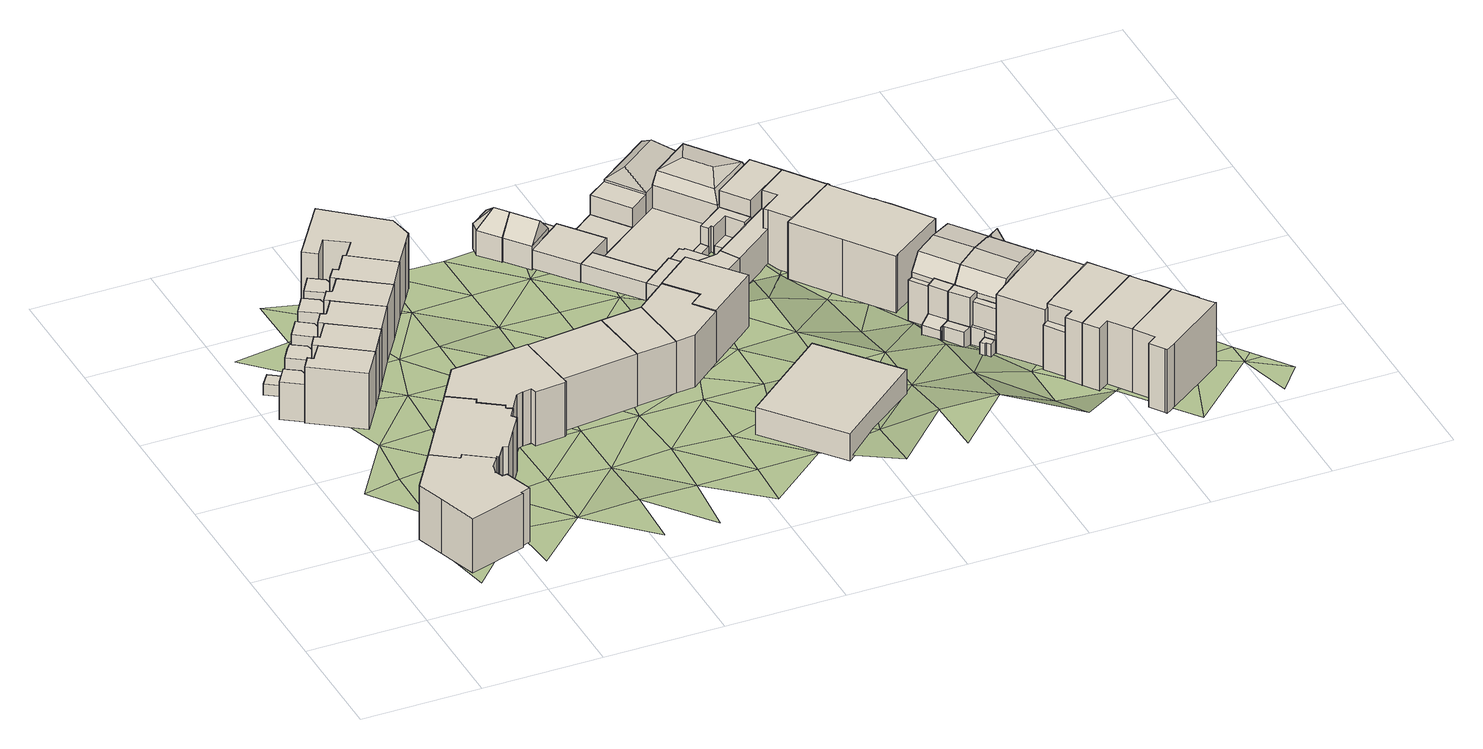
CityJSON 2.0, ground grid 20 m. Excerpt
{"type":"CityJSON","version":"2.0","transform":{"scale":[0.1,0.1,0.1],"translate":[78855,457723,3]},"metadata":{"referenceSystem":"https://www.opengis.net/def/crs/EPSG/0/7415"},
"CityObjects":{
"building1":{"type":"Building","attributes":{"roofType":"1000","AbsoluteEavesHeight":16.14,"AbsoluteRidgeHeight":16.14,"RelativeEavesHeight":9.79,"RelativeRidgeHeight":9.79},"geometry":[{"type":"Solid","lod":"2","boundaries":[[[[0,1,2,3]],[[1,4,5,2]],[[4,6,7,5]],[[6,8,9,7]],[[8,10,11,9]],[[10,12,13,11]],[[12,14,15,13]],[[14,16,17,15]],[[16,18,19,17]],[[18,20,21,19]],[[20,22,23,21]],[[22,24,25,23]],[[24,26,27,25]],[[26,28,29,27]],[[28,0,3,29]],[[28,26,24,22,20,18,16,14,12,10,8,6,4,1,0]],[[3,2,5,7,9,11,13,15,17,19,21,23,25,27,29]]]]}]},
"building2":{"type":"Building","children":["building2-1","building2-2"]},
"building2-1":{"type":"BuildingPart","attributes":{"roofType":"1000","AbsoluteEavesHeight":16.35,"AbsoluteRidgeHeight":16.35,"RelativeEavesHeight":10.04,"RelativeRidgeHeight":10.04},"parents":["building2"],"geometry":[{"type":"Solid","lod":"2","boundaries":[[[[30,31,32,33]],[[31,34,35,32]],[[34,36,37,35]],[[36,38,39,37]],[[38,40,41,39]],[[40,30,33,41]],[[40,38,36,34,31,30]],[[33,32,35,37,39,41]]]]}]},
"building2-2":{"type":"BuildingPart","attributes":{"roofType":"1000","AbsoluteEavesHeight":13.2,"AbsoluteRidgeHeight":13.2,"RelativeEavesHeight":6.8,"RelativeRidgeHeight":6.8},"parents":["building2"],"geometry":[{"type":"Solid","lod":"2","boundaries":[[[[42,43,44,45]],[[43,46,47,44]],[[46,48,49,47]],[[48,50,51,49]],[[50,42,45,51]],[[50,48,46,43,42]],[[45,44,47,49,51]]]]}]},
"building3":{"type":"Building","children":["building3-1","building3-2","building3-3","building3-4"]},
"building3-1":{"type":"BuildingPart","attributes":{"roofType":"1000","AbsoluteEavesHeight":13.55,"AbsoluteRidgeHeight":13.55,"RelativeEavesHeight":7.11,"RelativeRidgeHeight":7.11},"parents":["building3"],"geometry":[{"type":"Solid","lod":"2","boundaries":[[[[52,53,54,55]],[[53,56,57,54]],[[56,58,59,57]],[[58,60,61,59]],[[60,62,63,61]],[[62,64,65,63]],[[64,52,55,65]],[[64,62,60,58,56,53,52]],[[55,54,57,59,61,63,65]]]]}]},
"building3-2":{"type":"BuildingPart","attributes":{"roofType":"1000","AbsoluteEavesHeight":16.35,"AbsoluteRidgeHeight":16.35,"RelativeEavesHeight":10.02,"RelativeRidgeHeight":10.02},"parents":["building3"],"geometry":[{"type":"Solid","lod":"2","boundaries":[[[[66,67,68,69]],[[67,30,33,68]],[[30,40,41,33]],[[40,70,71,41]],[[70,72,73,71]],[[72,74,75,73]],[[74,76,77,75]],[[76,66,69,77]],[[76,74,72,70,40,30,67,66]],[[69,68,33,41,71,73,75,77]]]]}]},
"building3-3":{"type":"BuildingPart","attributes":{"roofType":"1000","AbsoluteEavesHeight":8.45,"AbsoluteRidgeHeight":8.45,"RelativeEavesHeight":1.97,"RelativeRidgeHeight":1.97},"parents":["building3"],"geometry":[{"type":"Solid","lod":"2","boundaries":[[[[78,79,80,81]],[[79,82,83,80]],[[82,84,85,83]],[[84,78,81,85]],[[84,82,79,78]],[[81,80,83,85]]]]}]},
"building3-4":{"type":"BuildingPart","attributes":{"roofType":"1000","AbsoluteEavesHeight":12.35,"AbsoluteRidgeHeight":12.35,"RelativeEavesHeight":5.88,"RelativeRidgeHeight":5.88},"parents":["building3"],"geometry":[{"type":"Solid","lod":"2","boundaries":[[[[86,87,88,89]],[[87,90,91,88]],[[90,92,93,91]],[[92,94,95,93]],[[94,86,89,95]],[[94,92,90,87,86]],[[89,88,91,93,95]]]]}]},
"building4":{"type":"Building","attributes":{"roofType":"1000","AbsoluteEavesHeight":16.14,"AbsoluteRidgeHeight":16.14,"RelativeEavesHeight":9.75,"RelativeRidgeHeight":9.75},"geometry":[{"type":"Solid","lod":"2","boundaries":[[[[96,97,98,99]],[[97,100,101,98]],[[100,102,103,101]],[[102,104,105,103]],[[104,106,107,105]],[[106,18,108,107]],[[18,16,109,108]],[[16,14,110,109]],[[14,12,111,110]],[[12,112,113,111]],[[112,114,115,113]],[[114,116,117,115]],[[116,118,119,117]],[[118,120,121,119]],[[120,122,123,121]],[[122,124,125,123]],[[124,126,127,125]],[[126,128,129,127]],[[128,96,99,129]],[[128,126,124,122,120,118,116,114,112,12,14,16,18,106,104,102,100,97,96]],[[99,98,101,103,105,107,108,109,110,111,113,115,117,119,121,123,125,127,129]]]]}]},
"building5":{"type":"Building","children":["building5-1","building5-2"]},
"building5-1":{"type":"BuildingPart","attributes":{"roofType":"1000","AbsoluteEavesHeight":16.35,"AbsoluteRidgeHeight":16.35,"RelativeEavesHeight":9.97,"RelativeRidgeHeight":9.97},"parents":["building5"],"geometry":[{"type":"Solid","lod":"2","boundaries":[[[[130,66,131,132]],[[66,133,134,131]],[[133,135,136,134]],[[135,137,138,136]],[[137,139,140,138]],[[139,130,132,140]],[[139,137,135,133,66,130]],[[132,131,134,136,138,140]]]]}]},
"building5-2":{"type":"BuildingPart","attributes":{"roofType":"1000","AbsoluteEavesHeight":13.7,"AbsoluteRidgeHeight":13.7,"RelativeEavesHeight":7.17,"RelativeRidgeHeight":7.17},"parents":["building5"],"geometry":[{"type":"Solid","lod":"2","boundaries":[[[[141,142,143,144]],[[142,145,146,143]],[[145,147,148,146]],[[147,149,150,148]],[[149,141,144,150]],[[149,147,145,142,141]],[[144,143,146,148,150]]]]}]},
"building6":{"type":"Building","children":["building6-1","building6-2"]},
"building6-1":{"type":"BuildingPart","attributes":{"roofType":"1000","AbsoluteEavesHeight":16.35,"AbsoluteRidgeHeight":16.35,"RelativeEavesHeight":9.96,"RelativeRidgeHeight":9.96},"parents":["building6"],"geometry":[{"type":"Solid","lod":"2","boundaries":[[[[151,130,132,152]],[[130,153,154,132]],[[153,155,156,154]],[[155,157,158,156]],[[157,159,160,158]],[[159,151,152,160]],[[159,157,155,153,130,151]],[[152,132,154,156,158,160]]]]}]},
"building6-2":{"type":"BuildingPart","attributes":{"roofType":"1000","AbsoluteEavesHeight":13.89,"AbsoluteRidgeHeight":13.89,"RelativeEavesHeight":7.33,"RelativeRidgeHeight":7.33},"parents":["building6"],"geometry":[{"type":"Solid","lod":"2","boundaries":[[[[161,162,163,164]],[[162,165,166,163]],[[165,167,168,166]],[[167,169,170,168]],[[169,161,164,170]],[[169,167,165,162,161]],[[164,163,166,168,170]]]]}]},
"building7":{"type":"Building","attributes":{"roofType":"1000","AbsoluteEavesHeight":16.15,"AbsoluteRidgeHeight":16.15,"RelativeEavesHeight":9.73,"RelativeRidgeHeight":9.73},"geometry":[{"type":"Solid","lod":"2","boundaries":[[[[171,172,173,174]],[[172,175,176,173]],[[175,177,178,176]],[[177,179,180,178]],[[179,181,182,180]],[[181,183,184,182]],[[183,185,186,184]],[[185,187,125,186]],[[187,188,123,125]],[[188,189,121,123]],[[189,190,119,121]],[[190,191,117,119]],[[191,192,115,117]],[[192,193,194,115]],[[193,195,196,194]],[[195,197,198,196]],[[197,171,174,198]],[[197,195,193,192,191,190,189,188,187,185,183,181,179,177,175,172,171]],[[174,173,176,178,180,182,184,186,125,123,121,119,117,115,194,196,198]]]]}]},
"building8":{"type":"Building","children":["building8-1","building8-2"]},
"building8-1":{"type":"BuildingPart","attributes":{"roofType":"1000","AbsoluteEavesHeight":16.35,"AbsoluteRidgeHeight":16.35,"RelativeEavesHeight":9.95,"RelativeRidgeHeight":9.95},"parents":["building8"],"geometry":[{"type":"Solid","lod":"2","boundaries":[[[[199,151,152,200]],[[151,201,202,152]],[[201,203,204,202]],[[203,205,206,204]],[[205,207,208,206]],[[207,209,210,208]],[[209,199,200,210]],[[209,207,205,203,201,151,199]],[[200,152,202,204,206,208,210]]]]}]},
"building8-2":{"type":"BuildingPart","attributes":{"roofType":"1000","AbsoluteEavesHeight":13.59,"AbsoluteRidgeHeight":13.59,"RelativeEavesHeight":7,"RelativeRidgeHeight":7},"parents":["building8"],"geometry":[{"type":"Solid","lod":"2","boundaries":[[[[211,212,213,214]],[[212,215,216,213]],[[215,217,218,216]],[[217,219,220,218]],[[219,211,214,220]],[[219,217,215,212,211]],[[214,213,216,218,220]]]]}]},
"building9":{"type":"Building","attributes":{"roofType":"1000","AbsoluteEavesHeight":16.35,"AbsoluteRidgeHeight":16.35,"RelativeEavesHeight":9.95,"RelativeRidgeHeight":9.95},"geometry":[{"type":"Solid","lod":"2","boundaries":[[[[221,222,223,224]],[[222,225,226,223]],[[225,199,200,226]],[[199,209,210,200]],[[209,227,228,210]],[[227,229,230,228]],[[229,231,232,230]],[[231,233,234,232]],[[233,235,236,234]],[[235,237,238,236]],[[237,239,240,238]],[[239,221,224,240]],[[239,237,235,233,231,229,227,209,199,225,222,221]],[[224,223,226,200,210,228,230,232,234,236,238,240]]]]}]},
"building10":{"type":"Building","attributes":{"roofType":"1000","AbsoluteEavesHeight":16.15,"AbsoluteRidgeHeight":16.15,"RelativeEavesHeight":9.59,"RelativeRidgeHeight":9.59},"geometry":[{"type":"Solid","lod":"2","boundaries":[[[[241,242,243,244]],[[242,245,246,243]],[[245,247,248,246]],[[247,241,244,248]],[[247,245,242,241]],[[244,243,246,248]]]]}]},
"building11":{"type":"Building","attributes":{"roofType":"1000","AbsoluteEavesHeight":16.14,"AbsoluteRidgeHeight":16.14,"RelativeEavesHeight":9.48,"RelativeRidgeHeight":9.48},"geometry":[{"type":"Solid","lod":"2","boundaries":[[[[249,241,250,251]],[[241,247,252,250]],[[247,253,254,252]],[[253,249,251,254]],[[253,247,241,249]],[[251,250,252,254]]]]}]},
"building12":{"type":"Building","attributes":{"roofType":"1000","AbsoluteEavesHeight":16.14,"AbsoluteRidgeHeight":16.14,"RelativeEavesHeight":9.43,"RelativeRidgeHeight":9.43},"geometry":[{"type":"Solid","lod":"2","boundaries":[[[[255,256,257,258]],[[256,249,251,257]],[[249,253,254,251]],[[253,259,260,254]],[[259,261,262,260]],[[261,263,264,262]],[[263,265,266,264]],[[265,255,258,266]],[[265,263,261,259,253,249,256,255]],[[258,257,251,254,260,262,264,266]]]]}]},
"building13":{"type":"Building","children":["building13-1","building13-2","building13-3"]},
"building13-1":{"type":"BuildingPart","attributes":{"roofType":"1130","AbsoluteEavesHeight":10.71,"AbsoluteRidgeHeight":13.67,"RelativeEavesHeight":4.47,"RelativeRidgeHeight":7.43},"parents":["building13"],"geometry":[{"type":"Solid","lod":"2","boundaries":[[[[267,268,269,270]],[[268,271,272,269]],[[271,273,274,272]],[[273,267,270,274]],[[271,268,275]],[[267,273,276]],[[268,267,276,275]],[[273,271,275,276]],[[270,269,272,274]]]]}]},
"building13-2":{"type":"BuildingPart","attributes":{"roofType":"1070","AbsoluteEavesHeight":10.71,"AbsoluteRidgeHeight":13.67,"RelativeEavesHeight":4.54,"RelativeRidgeHeight":7.5},"parents":["building13"],"geometry":[{"type":"Solid","lod":"2","boundaries":[[[[268,277,278,269]],[[277,279,280,278]],[[279,281,282,280]],[[281,271,272,282]],[[271,268,269,272]],[[277,268,275]],[[279,277,275]],[[281,279,275]],[[271,281,275]],[[268,271,275]],[[269,278,280,282,272]]]]}]},
"building13-3":{"type":"BuildingPart","attributes":{"roofType":"1000","AbsoluteEavesHeight":8.51,"AbsoluteRidgeHeight":8.51,"RelativeEavesHeight":2.41,"RelativeRidgeHeight":2.41},"parents":["building13"],"geometry":[{"type":"Solid","lod":"2","boundaries":[[[[283,284,285,286]],[[284,287,288,285]],[[287,289,290,288]],[[289,291,292,290]],[[291,293,294,292]],[[293,295,296,294]],[[295,297,298,296]],[[297,283,286,298]],[[297,295,293,291,289,287,284,283]],[[286,285,288,290,292,294,296,298]]]]}]},
"building14":{"type":"Building","children":["building14-1","building14-2"]},
"building14-1":{"type":"BuildingPart","attributes":{"roofType":"1000","AbsoluteEavesHeight":9.41,"AbsoluteRidgeHeight":9.41,"RelativeEavesHeight":3,"RelativeRidgeHeight":3},"parents":["building14"],"geometry":[{"type":"Solid","lod":"2","boundaries":[[[[299,300,301,302]],[[300,303,304,301]],[[303,305,306,304]],[[305,307,308,306]],[[307,299,302,308]],[[307,305,303,300,299]],[[302,301,304,306,308]]]]}]},
"building14-2":{"type":"BuildingPart","attributes":{"roofType":"1030","AbsoluteEavesHeight":10.71,"AbsoluteRidgeHeight":13.67,"RelativeEavesHeight":4.3,"RelativeRidgeHeight":7.26},"parents":["building14"],"geometry":[{"type":"Solid","lod":"2","boundaries":[[[[273,309,308,302]],[[309,310,311,308]],[[310,267,312,311]],[[267,273,302,312]],[[310,309,313]],[[273,267,276]],[[309,273,276,313]],[[267,310,313,276]],[[302,308,311,312]]]]}]},
"building15":{"type":"Building","attributes":{"roofType":"1000","AbsoluteEavesHeight":11.36,"AbsoluteRidgeHeight":11.36,"RelativeEavesHeight":4.87,"RelativeRidgeHeight":4.87},"geometry":[{"type":"Solid","lod":"2","boundaries":[[[[314,315,316,317]],[[315,318,319,316]],[[318,320,321,319]],[[320,314,317,321]],[[320,318,315,314]],[[317,316,319,321]]]]}]},
"building16":{"type":"Building","children":["building16-1","building16-2"]},
"building16-1":{"type":"BuildingPart","attributes":{"roofType":"1000","AbsoluteEavesHeight":16.16,"AbsoluteRidgeHeight":16.16,"RelativeEavesHeight":9.43,"RelativeRidgeHeight":9.43},"parents":["building16"],"geometry":[{"type":"Solid","lod":"2","boundaries":[[[[322,323,258,324]],[[323,325,266,258]],[[325,326,264,266]],[[326,327,262,264]],[[327,328,329,262]],[[328,330,331,329]],[[330,322,324,331]],[[330,328,327,326,325,323,322]],[[324,258,266,264,262,329,331]]]]}]},
"building16-2":{"type":"BuildingPart","attributes":{"roofType":"1000","AbsoluteEavesHeight":9.64,"AbsoluteRidgeHeight":9.64,"RelativeEavesHeight":2.48,"RelativeRidgeHeight":2.48},"parents":["building16"],"geometry":[{"type":"Solid","lod":"2","boundaries":[[[[332,333,334,335]],[[333,336,337,334]],[[336,338,339,337]],[[338,340,341,339]],[[340,332,335,341]],[[340,338,336,333,332]],[[335,334,337,339,341]]]]}]},
"building17":{"type":"Building","attributes":{"roofType":"1000","AbsoluteEavesHeight":10.04,"AbsoluteRidgeHeight":10.04,"RelativeEavesHeight":3.52,"RelativeRidgeHeight":3.52},"geometry":[{"type":"Solid","lod":"2","boundaries":[[[[342,343,344,345]],[[343,346,347,344]],[[346,348,349,347]],[[348,342,345,349]],[[348,346,343,342]],[[345,344,347,349]]]]}]},
"building18":{"type":"Building","children":["building18-1","building18-2","building18-3","building18-4"]},
"building18-1":{"type":"BuildingPart","attributes":{"roofType":"1000","AbsoluteEavesHeight":10.04,"AbsoluteRidgeHeight":10.04,"RelativeEavesHeight":3.38,"RelativeRidgeHeight":3.38},"parents":["building18"],"geometry":[{"type":"Solid","lod":"2","boundaries":[[[[350,351,352,353]],[[351,354,355,352]],[[354,356,357,355]],[[356,350,353,357]],[[356,354,351,350]],[[353,352,355,357]]]]}]},
"building18-2":{"type":"BuildingPart","attributes":{"roofType":"1130","AbsoluteEavesHeight":11,"AbsoluteRidgeHeight":14.5,"RelativeEavesHeight":7.27,"RelativeRidgeHeight":10.78},"parents":["building18"],"geometry":[{"type":"Solid","lod":"2","boundaries":[[[[358,359,360,361]],[[359,362,363,360]],[[362,364,365,363]],[[364,358,361,365]],[[362,359,366]],[[358,364,367]],[[359,358,367,366]],[[364,362,366,367]],[[361,360,363,365]]]]}]},
"building18-3":{"type":"BuildingPart","attributes":{"roofType":"1000","AbsoluteEavesHeight":7.23,"AbsoluteRidgeHeight":7.23,"RelativeEavesHeight":0.672,"RelativeRidgeHeight":0.672},"parents":["building18"],"geometry":[{"type":"Solid","lod":"2","boundaries":[[[[368,369,370,371]],[[369,372,373,370]],[[372,374,375,373]],[[374,368,371,375]],[[374,372,369,368]],[[371,370,373,375]]]]}]},
"building18-4":{"type":"BuildingPart","attributes":{"roofType":"1000","AbsoluteEavesHeight":10.7,"AbsoluteRidgeHeight":10.7,"RelativeEavesHeight":4.6,"RelativeRidgeHeight":4.6},"parents":["building18"],"geometry":[{"type":"Solid","lod":"2","boundaries":[[[[376,377,378,379]],[[377,380,381,378]],[[380,382,383,381]],[[382,376,379,383]],[[382,380,377,376]],[[379,378,381,383]]]]}]},
"building19":{"type":"Building","children":["building19-1","building19-2","building19-3"]},
"building19-1":{"type":"BuildingPart","attributes":{"roofType":"1060","AbsoluteEavesHeight":11.27,"AbsoluteRidgeHeight":14.08,"RelativeEavesHeight":7.55,"RelativeRidgeHeight":10.36},"parents":["building19"],"geometry":[{"type":"Solid","lod":"2","boundaries":[[[[384,385,386,363]],[[385,387,388,386]],[[387,389,390,388]],[[389,384,363,390]],[[385,384,391,392]],[[387,385,392,393]],[[389,387,393,394]],[[384,389,394,391]],[[392,391,395,396]],[[393,392,396]],[[394,393,396,395]],[[391,394,395]],[[363,386,388,390]]]]}]},
"building19-2":{"type":"BuildingPart","attributes":{"roofType":"1000","AbsoluteEavesHeight":7.23,"AbsoluteRidgeHeight":7.23,"RelativeEavesHeight":0.483,"RelativeRidgeHeight":0.483},"parents":["building19"],"geometry":[{"type":"Solid","lod":"2","boundaries":[[[[397,398,399,400]],[[398,401,402,399]],[[401,403,404,402]],[[403,405,406,404]],[[405,407,408,406]],[[407,409,410,408]],[[409,397,400,410]],[[409,407,405,403,401,398,397]],[[400,399,402,404,406,408,410]]]]}]},
"building19-3":{"type":"BuildingPart","attributes":{"roofType":"1000","AbsoluteEavesHeight":10.04,"AbsoluteRidgeHeight":10.04,"RelativeEavesHeight":3.25,"RelativeRidgeHeight":3.25},"parents":["building19"],"geometry":[{"type":"Solid","lod":"2","boundaries":[[[[343,350,411,412]],[[350,413,414,411]],[[413,415,416,414]],[[415,343,412,416]],[[415,413,350,343]],[[412,411,414,416]]]]}]},
"building20":{"type":"Building","children":["building20-1","building20-2","building20-3","building20-4","building20-5","building20-6"]},
"building20-1":{"type":"BuildingPart","attributes":{"roofType":"1000","AbsoluteEavesHeight":9.63,"AbsoluteRidgeHeight":9.63,"RelativeEavesHeight":4.2,"RelativeRidgeHeight":4.2},"parents":["building20"],"geometry":[{"type":"Solid","lod":"2","boundaries":[[[[417,418,419,420]],[[418,421,422,419]],[[421,423,424,422]],[[423,425,426,424]],[[425,427,428,426]],[[427,417,420,428]],[[427,425,423,421,418,417]],[[420,419,422,424,426,428]]]]}]},
"building20-2":{"type":"BuildingPart","attributes":{"roofType":"1000","AbsoluteEavesHeight":7.63,"AbsoluteRidgeHeight":7.63,"RelativeEavesHeight":2.46,"RelativeRidgeHeight":2.46},"parents":["building20"],"geometry":[{"type":"Solid","lod":"2","boundaries":[[[[429,430,431,432]],[[430,433,434,431]],[[433,435,436,434]],[[435,437,438,436]],[[437,439,440,438]],[[439,429,432,440]],[[439,437,435,433,430,429]],[[432,431,434,436,438,440]]]]}]},
"building20-3":{"type":"BuildingPart","attributes":{"roofType":"1000","AbsoluteEavesHeight":10.83,"AbsoluteRidgeHeight":10.83,"RelativeEavesHeight":5.52,"RelativeRidgeHeight":5.52},"parents":["building20"],"geometry":[{"type":"Solid","lod":"2","boundaries":[[[[441,442,443,444]],[[442,445,446,443]],[[445,447,448,446]],[[447,449,450,448]],[[449,451,452,450]],[[451,453,454,452]],[[453,455,456,454]],[[455,441,444,456]],[[455,453,451,449,447,445,442,441]],[[444,443,446,448,450,452,454,456]]]]}]},
"building20-4":{"type":"BuildingPart","attributes":{"roofType":"1000","AbsoluteEavesHeight":7.43,"AbsoluteRidgeHeight":7.43,"RelativeEavesHeight":2.16,"RelativeRidgeHeight":2.16},"parents":["building20"],"geometry":[{"type":"Solid","lod":"2","boundaries":[[[[457,458,450,459]],[[458,460,448,450]],[[460,461,446,448]],[[461,457,459,446]],[[461,460,458,457]],[[459,450,448,446]]]]}]},
"building20-5":{"type":"BuildingPart","attributes":{"roofType":"1000","AbsoluteEavesHeight":13.83,"AbsoluteRidgeHeight":13.83,"RelativeEavesHeight":10.17,"RelativeRidgeHeight":10.17},"parents":["building20"],"geometry":[{"type":"Solid","lod":"2","boundaries":[[[[462,463,386,464]],[[463,465,466,386]],[[465,467,468,466]],[[467,462,464,468]],[[467,465,463,462]],[[464,386,466,468]]]]}]},
"building20-6":{"type":"BuildingPart","attributes":{"roofType":"1000","AbsoluteEavesHeight":10.43,"AbsoluteRidgeHeight":10.43,"RelativeEavesHeight":5.41,"RelativeRidgeHeight":5.41},"parents":["building20"],"geometry":[{"type":"Solid","lod":"2","boundaries":[[[[469,470,471,472]],[[470,473,474,471]],[[473,475,476,474]],[[475,477,478,476]],[[477,479,480,478]],[[479,481,482,480]],[[481,483,484,482]],[[483,485,486,484]],[[485,487,488,486]],[[487,469,472,488]],[[487,485,483,481,479,477,475,473,470,469]],[[472,471,474,476,478,480,482,484,486,488]]]]}]},
"building21":{"type":"Building","children":["building21-1","building21-2"]},
"building21-1":{"type":"BuildingPart","attributes":{"roofType":"1000","AbsoluteEavesHeight":13.83,"AbsoluteRidgeHeight":13.83,"RelativeEavesHeight":10.23,"RelativeRidgeHeight":10.23},"parents":["building21"],"geometry":[{"type":"Solid","lod":"2","boundaries":[[[[465,489,490,491]],[[489,492,493,490]],[[492,494,495,493]],[[494,496,497,495]],[[496,498,499,497]],[[498,500,501,499]],[[500,465,491,501]],[[500,498,496,494,492,489,465]],[[491,490,493,495,497,499,501]]]]}]},
"building21-2":{"type":"BuildingPart","attributes":{"roofType":"1000","AbsoluteEavesHeight":10.43,"AbsoluteRidgeHeight":10.43,"RelativeEavesHeight":6.45,"RelativeRidgeHeight":6.45},"parents":["building21"],"geometry":[{"type":"Solid","lod":"2","boundaries":[[[[502,503,504,505]],[[503,506,507,504]],[[506,470,508,507]],[[470,469,509,508]],[[469,510,511,509]],[[510,502,505,511]],[[510,469,470,506,503,502]],[[505,504,507,508,509,511]]]]}]},
"building22":{"type":"Building","attributes":{"roofType":"1000","AbsoluteEavesHeight":13.91,"AbsoluteRidgeHeight":13.91,"RelativeEavesHeight":10.31,"RelativeRidgeHeight":10.31},"geometry":[{"type":"Solid","lod":"2","boundaries":[[[[512,513,514,515]],[[513,516,517,514]],[[516,518,519,517]],[[518,520,521,519]],[[520,522,523,521]],[[522,524,525,523]],[[524,526,527,525]],[[526,528,490,527]],[[528,529,530,490]],[[529,531,532,530]],[[531,533,534,532]],[[533,535,536,534]],[[535,512,515,536]],[[535,533,531,529,528,526,524,522,520,518,516,513,512]],[[515,514,517,519,521,523,525,527,490,530,532,534,536]]]]}]},
"building23":{"type":"Building","children":["building23-1","building23-2","building23-3","building23-4"]},
"building23-1":{"type":"BuildingPart","attributes":{"roofType":"1060","AbsoluteEavesHeight":12.29,"AbsoluteRidgeHeight":15.55,"RelativeEavesHeight":8.64,"RelativeRidgeHeight":11.9},"parents":["building23"],"geometry":[{"type":"Solid","lod":"2","boundaries":[[[[537,538,539,540]],[[538,541,542,539]],[[541,543,544,542]],[[543,537,540,544]],[[541,538,545,546,547]],[[537,543,548,549,550]],[[538,537,550,545]],[[543,541,547,548]],[[545,550,549,546]],[[548,547,546,549]],[[540,539,542,544]]]]}]},
"building23-2":{"type":"BuildingPart","attributes":{"roofType":"1000","AbsoluteEavesHeight":12.49,"AbsoluteRidgeHeight":12.49,"RelativeEavesHeight":8.41,"RelativeRidgeHeight":8.41},"parents":["building23"],"geometry":[{"type":"Solid","lod":"2","boundaries":[[[[551,552,553,554]],[[552,555,556,553]],[[555,557,558,556]],[[557,551,554,558]],[[557,555,552,551]],[[554,553,556,558]]]]}]},
"building23-3":{"type":"BuildingPart","attributes":{"roofType":"1000","AbsoluteEavesHeight":11.44,"AbsoluteRidgeHeight":11.44,"RelativeEavesHeight":7.3,"RelativeRidgeHeight":7.3},"parents":["building23"],"geometry":[{"type":"Solid","lod":"2","boundaries":[[[[559,560,556,561]],[[560,562,563,556]],[[562,564,565,563]],[[564,559,561,565]],[[564,562,560,559]],[[561,556,563,565]]]]}]},
"building23-4":{"type":"BuildingPart","attributes":{"roofType":"1010","AbsoluteEavesHeight":6.96,"AbsoluteRidgeHeight":7.44,"RelativeEavesHeight":2.75,"RelativeRidgeHeight":3.22},"parents":["building23"],"geometry":[{"type":"Solid","lod":"2","boundaries":[[[[566,567,568,569]],[[567,570,571,568]],[[570,572,573,571]],[[572,566,569,573]],[[572,570,567,566]],[[569,568,571,573]]]]}]},
"building24":{"type":"Building","children":["building24-1","building24-2","building24-3","building24-4","building24-5","building24-6","building24-7"]},
"building24-1":{"type":"BuildingPart","attributes":{"roofType":"1030","AbsoluteEavesHeight":12.29,"AbsoluteRidgeHeight":15.52,"RelativeEavesHeight":8.64,"RelativeRidgeHeight":11.88},"parents":["building24"],"geometry":[{"type":"Solid","lod":"2","boundaries":[[[[574,575,576,577]],[[575,578,579,576]],[[578,580,581,579]],[[580,574,577,581]],[[578,575,582]],[[574,580,583]],[[575,574,583,582]],[[580,578,582,583]],[[577,576,579,581]]]]}]},
"building24-2":{"type":"BuildingPart","attributes":{"roofType":"1000","AbsoluteEavesHeight":7.16,"AbsoluteRidgeHeight":7.16,"RelativeEavesHeight":3.08,"RelativeRidgeHeight":3.08},"parents":["building24"],"geometry":[{"type":"Solid","lod":"2","boundaries":[[[[584,585,586,587]],[[585,588,589,586]],[[588,590,554,589]],[[590,591,592,554]],[[591,593,594,592]],[[593,584,587,594]],[[593,591,590,588,585,584]],[[587,586,589,554,592,594]]]]}]},
"building24-3":{"type":"BuildingPart","attributes":{"roofType":"1000","AbsoluteEavesHeight":11.44,"AbsoluteRidgeHeight":11.44,"RelativeEavesHeight":7.45,"RelativeRidgeHeight":7.45},"parents":["building24"],"geometry":[{"type":"Solid","lod":"2","boundaries":[[[[595,596,597,598]],[[596,599,600,597]],[[599,601,602,600]],[[601,595,598,602]],[[601,599,596,595]],[[598,597,600,602]]]]}]},
"building24-4":{"type":"BuildingPart","attributes":{"roofType":"1000","AbsoluteEavesHeight":6.35,"AbsoluteRidgeHeight":6.35,"RelativeEavesHeight":2.31,"RelativeRidgeHeight":2.31},"parents":["building24"],"geometry":[{"type":"Solid","lod":"2","boundaries":[[[[603,604,605,606]],[[604,607,608,605]],[[607,609,610,608]],[[609,611,612,610]],[[611,613,614,612]],[[613,603,606,614]],[[613,611,609,607,604,603]],[[606,605,608,610,612,614]]]]}]},
"building24-5":{"type":"BuildingPart","attributes":{"roofType":"1000","AbsoluteEavesHeight":7.16,"AbsoluteRidgeHeight":7.16,"RelativeEavesHeight":3.13,"RelativeRidgeHeight":3.13},"parents":["building24"],"geometry":[{"type":"Solid","lod":"2","boundaries":[[[[615,616,600,602]],[[616,617,606,600]],[[617,618,614,606]],[[618,619,620,614]],[[619,621,622,620]],[[621,615,602,622]],[[621,619,618,617,616,615]],[[602,600,606,614,620,622]]]]}]},
"building24-6":{"type":"BuildingPart","attributes":{"roofType":"1000","AbsoluteEavesHeight":12.49,"AbsoluteRidgeHeight":12.49,"RelativeEavesHeight":8.48,"RelativeRidgeHeight":8.48},"parents":["building24"],"geometry":[{"type":"Solid","lod":"2","boundaries":[[[[623,551,624,625]],[[551,557,626,624]],[[557,627,598,626]],[[627,623,625,598]],[[627,557,551,623]],[[625,624,626,598]]]]}]},
"building24-7":{"type":"BuildingPart","attributes":{"roofType":"1060","AbsoluteEavesHeight":12.29,"AbsoluteRidgeHeight":15.55,"RelativeEavesHeight":8.64,"RelativeRidgeHeight":11.9},"parents":["building24"],"geometry":[{"type":"Solid","lod":"2","boundaries":[[[[543,628,629,544]],[[628,630,631,629]],[[630,537,540,631]],[[537,543,544,540]],[[630,628,632,633,634]],[[543,537,550,549,548]],[[628,543,548,632]],[[537,630,634,550]],[[632,548,549,633]],[[550,634,633,549]],[[544,629,631,540]]]]}]},
"building25":{"type":"Building","children":["building25-1","building25-2"]},
"building25-1":{"type":"BuildingPart","attributes":{"roofType":"1000","AbsoluteEavesHeight":14.37,"AbsoluteRidgeHeight":14.37,"RelativeEavesHeight":10.71,"RelativeRidgeHeight":10.71},"parents":["building25"],"geometry":[{"type":"Solid","lod":"2","boundaries":[[[[635,636,637,638]],[[636,639,640,637]],[[639,641,642,640]],[[641,643,644,642]],[[643,645,646,644]],[[645,647,648,646]],[[647,635,638,648]],[[647,645,643,641,639,636,635]],[[638,637,640,642,644,646,648]]]]}]},
"building25-2":{"type":"BuildingPart","attributes":{"roofType":"1000","AbsoluteEavesHeight":12.37,"AbsoluteRidgeHeight":12.37,"RelativeEavesHeight":8.73,"RelativeRidgeHeight":8.73},"parents":["building25"],"geometry":[{"type":"Solid","lod":"2","boundaries":[[[[649,650,651,652]],[[650,653,654,651]],[[653,655,656,654]],[[655,649,652,656]],[[655,653,650,649]],[[652,651,654,656]]]]}]},
"building26":{"type":"Building","children":["building26-1","building26-2","building26-3"]},
"building26-1":{"type":"BuildingPart","attributes":{"roofType":"1000","AbsoluteEavesHeight":11.87,"AbsoluteRidgeHeight":11.87,"RelativeEavesHeight":8.22,"RelativeRidgeHeight":8.22},"parents":["building26"],"geometry":[{"type":"Solid","lod":"2","boundaries":[[[[657,658,659,660]],[[658,661,662,659]],[[661,663,664,662]],[[663,657,660,664]],[[663,661,658,657]],[[660,659,662,664]]]]}]},
"building26-2":{"type":"BuildingPart","attributes":{"roofType":"1000","AbsoluteEavesHeight":15.17,"AbsoluteRidgeHeight":15.17,"RelativeEavesHeight":11.48,"RelativeRidgeHeight":11.48},"parents":["building26"],"geometry":[{"type":"Solid","lod":"2","boundaries":[[[[665,666,660,648]],[[666,667,664,660]],[[667,668,669,664]],[[668,670,671,669]],[[670,672,673,671]],[[672,674,675,673]],[[674,676,677,675]],[[676,678,679,677]],[[678,680,681,679]],[[680,682,683,681]],[[682,684,685,683]],[[684,665,648,685]],[[684,682,680,678,676,674,672,670,668,667,666,665]],[[648,660,664,669,671,673,675,677,679,681,683,685]]]]}]},
"building26-3":{"type":"BuildingPart","attributes":{"roofType":"1000","AbsoluteEavesHeight":12.07,"AbsoluteRidgeHeight":12.07,"RelativeEavesHeight":7.93,"RelativeRidgeHeight":7.93},"parents":["building26"],"geometry":[{"type":"Solid","lod":"2","boundaries":[[[[686,687,688,689]],[[687,690,691,688]],[[690,692,693,691]],[[692,694,695,693]],[[694,686,689,695]],[[694,692,690,687,686]],[[689,688,691,693,695]]]]}]},
"building27":{"type":"Building","children":["building27-1","building27-2"]},
"building27-1":{"type":"BuildingPart","attributes":{"roofType":"1000","AbsoluteEavesHeight":11.87,"AbsoluteRidgeHeight":11.87,"RelativeEavesHeight":8.19,"RelativeRidgeHeight":8.19},"parents":["building27"],"geometry":[{"type":"Solid","lod":"2","boundaries":[[[[696,697,698,699]],[[697,700,701,698]],[[700,702,703,701]],[[702,696,699,703]],[[702,700,697,696]],[[699,698,701,703]]]]}]},
"building27-2":{"type":"BuildingPart","attributes":{"roofType":"1000","AbsoluteEavesHeight":15.17,"AbsoluteRidgeHeight":15.17,"RelativeEavesHeight":11.47,"RelativeRidgeHeight":11.47},"parents":["building27"],"geometry":[{"type":"Solid","lod":"2","boundaries":[[[[704,705,706,707]],[[705,708,709,706]],[[708,676,677,709]],[[676,674,675,677]],[[674,710,711,675]],[[710,712,713,711]],[[712,714,715,713]],[[714,716,699,715]],[[716,717,703,699]],[[717,718,719,703]],[[718,704,707,719]],[[718,717,716,714,712,710,674,676,708,705,704]],[[707,706,709,677,675,711,713,715,699,703,719]]]]}]},
"building28":{"type":"Building","attributes":{"roofType":"1000","AbsoluteEavesHeight":15.17,"AbsoluteRidgeHeight":15.17,"RelativeEavesHeight":11.46,"RelativeRidgeHeight":11.46},"geometry":[{"type":"Solid","lod":"2","boundaries":[[[[720,721,722,723]],[[721,724,725,722]],[[724,726,727,725]],[[726,728,729,727]],[[728,704,707,729]],[[704,718,719,707]],[[718,730,731,719]],[[730,732,733,731]],[[732,734,735,733]],[[734,736,737,735]],[[736,738,739,737]],[[738,720,723,739]],[[738,736,734,732,730,718,704,728,726,724,721,720]],[[723,722,725,727,729,707,719,731,733,735,737,739]]]]}]},
"terrain1":{"type":"TINRelief","geometry":[{"type":"CompositeSurface","lod":"2","boundaries":[[[740,741,742]],[[743,744,745]],[[744,740,742]],[[743,745,746]],[[745,744,747]],[[744,742,748]],[[746,745,747]],[[744,748,747]],[[742,749,750]],[[751,752,753]],[[754,746,755]],[[746,747,756]],[[748,742,750]],[[752,754,755]],[[746,756,755]],[[747,748,757]],[[748,750,758]],[[753,752,759]],[[756,747,757]],[[748,758,757]],[[752,755,760]],[[761,753,759]],[[752,760,759]],[[755,756,762]],[[756,757,762]],[[758,750,763]],[[750,764,765]],[[761,759,766]],[[760,755,767]],[[750,765,763]],[[755,762,767]],[[757,758,768]],[[758,763,768]],[[762,757,768]],[[759,760,769]],[[760,767,770]],[[766,759,769]],[[760,770,769]],[[763,765,771]],[[767,762,772]],[[762,768,773]],[[765,774,771]],[[770,767,772]],[[766,769,775]],[[762,773,772]],[[768,763,776]],[[763,771,777]],[[769,770,778]],[[773,768,776]],[[763,777,776]],[[770,772,778]],[[775,769,779]],[[769,778,779]],[[777,771,780]],[[772,773,781]],[[773,776,782]],[[771,783,780]],[[778,772,781]],[[775,779,784]],[[773,782,781]],[[776,777,785]],[[777,780,786]],[[779,778,787]],[[777,786,785]],[[778,781,788]],[[782,776,789]],[[784,779,787]],[[780,783,790]],[[778,788,787]],[[776,785,789]],[[786,780,790]],[[781,782,791]],[[785,786,792]],[[782,789,791]],[[788,781,793]],[[784,787,794]],[[786,790,792]],[[787,788,793]],[[781,791,793]],[[789,785,795]],[[785,792,795]],[[791,789,796]],[[787,793,797]],[[792,790,798]],[[794,787,799]],[[789,795,796]],[[787,797,799]],[[790,800,798]],[[793,791,801]],[[795,792,802]],[[791,796,801]],[[797,793,803]],[[792,798,804]],[[796,795,802]],[[793,801,803]],[[792,804,802]],[[798,800,805]],[[799,797,806]],[[797,803,806]],[[801,796,807]],[[796,802,807]],[[798,808,804]],[[799,806,809]],[[798,805,808]],[[803,801,810]],[[801,807,811]],[[806,803,812]],[[802,804,813]],[[807,802,813]],[[801,811,810]],[[805,814,815]],[[804,808,813]],[[803,810,812]],[[809,806,812]],[[808,805,815]],[[811,807,816]],[[807,813,817]],[[810,811,818]],[[807,817,816]],[[811,816,818]],[[813,808,819]],[[812,810,818]],[[808,815,820]],[[809,812,821]],[[808,820,819]],[[817,813,822]],[[816,817,823]],[[812,818,824]],[[813,819,822]],[[820,815,825]],[[823,817,822]],[[821,812,826]],[[815,827,825]],[[818,816,828]],[[812,824,826]],[[819,820,829]],[[816,823,828]],[[822,819,829]],[[820,825,830]],[[820,830,829]],[[824,818,828]],[[823,822,831]],[[826,824,832]],[[825,827,833]],[[824,834,832]],[[822,829,835]],[[830,825,833]],[[828,823,831]],[[824,828,836]],[[824,837,834]],[[824,836,837]],[[829,830,838]],[[822,835,831]],[[836,828,839]],[[836,840,837]],[[840,836,841]],[[836,839,841]],[[828,842,839]],[[828,831,843]],[[829,838,835]],[[828,843,842]],[[830,833,844]],[[831,835,845]],[[843,831,845]],[[830,844,838]],[[835,846,845]],[[833,847,848]],[[835,838,849]],[[835,850,846]],[[835,849,850]],[[833,848,844]],[[850,849,851]],[[849,838,852]],[[849,852,851]],[[852,838,853]],[[838,844,854]],[[838,854,853]],[[847,855,848]],[[844,848,856]],[[854,844,856]],[[848,857,856]],[[848,858,857]],[[848,855,858]],[[855,859,858]],[[855,860,861]],[[859,855,862]],[[855,861,862]]]}]}
},
"vertices":[
[210,88,131],[193,83,131],[193,83,33],[210,88,33],[195,79,131],[195,79,33],[98,49,131],[98,49,33],[77,115,131],[77,115,33],[62,163,131],[62,163,33],[108,232,131],[108,232,33],[149,204,131],[149,204,33],[154,212,131],[154,212,33],[198,182,131],[198,182,33],[184,163,131],[184,163,33],[180,148,131],[180,148,33],[181,147,131],[181,147,33],[186,135,131],[186,135,33],[194,136,131],[194,136,33],
[148,511,134],[115,461,134],[115,461,33],[148,511,33],[34,517,134],[34,517,33],[48,538,134],[48,538,33],[56,532,134],[56,532,33],[76,561,134],[76,561,33],
[34,517,102],[2,539,102],[2,539,34],[34,517,34],[22,569,102],[22,569,34],[45,554,102],[45,554,34],[48,538,102],[48,538,34],
[48,610,106],[55,619,106],[55,619,34],[48,610,34],[78,604,106],[78,604,34],[80,596,106],[80,596,34],[80,585,106],[80,585,34],[68,566,106],[68,566,34],[34,589,106],[34,589,34],
[181,562,134],[170,545,134],[170,545,33],[181,562,33],[68,566,134],[68,566,33],[80,585,134],[80,585,33],[88,580,134],[88,580,33],[109,611,134],[109,611,33],
[7,607,55],[22,628,55],[22,628,35],[7,607,35],[48,610,55],[48,610,35],[34,589,55],[34,589,35],
[80,596,94],[96,621,94],[96,621,35],[80,596,35],[109,611,94],[109,611,35],[88,580,94],[88,580,35],[80,585,94],[80,585,35],
[248,234,131],[227,202,131],[227,202,34],[248,234,34],[218,205,131],[218,205,34],[204,185,131],[204,185,34],[202,183,131],[202,183,34],[199,185,131],[199,185,34],[198,182,34],[154,212,34],[149,204,34],[108,232,34],[151,298,131],[151,298,34],[194,363,131],[194,363,34],[235,336,131],[235,336,34],[231,328,131],[231,328,34],[268,303,131],[268,303,34],[265,297,131],[265,297,34],[275,291,131],[275,291,34],[264,275,131],[264,275,34],[270,267,131],[270,267,34],
[214,613,134],[181,562,34],[214,613,34],[101,617,134],[101,617,34],[114,637,134],[114,637,34],[122,632,134],[122,632,34],[142,662,134],[142,662,34],
[101,617,107],[68,640,107],[68,640,35],[101,617,35],[88,670,107],[88,670,35],[112,653,107],[112,653,35],[114,637,107],[114,637,35],
[247,662,134],[247,662,34],[134,668,134],[134,668,34],[147,688,134],[147,688,34],[155,683,134],[155,683,34],[175,712,134],[175,712,34],
[134,668,109],[101,690,109],[101,690,36],[134,668,36],[121,720,109],[121,720,36],[145,704,109],[145,704,36],[147,688,109],[147,688,36],
[375,332,132],[376,322,132],[376,322,34],[375,332,34],[374,321,132],[374,321,34],[323,316,132],[323,316,34],[320,326,132],[320,326,34],[306,324,132],[306,324,34],[305,324,132],[305,324,34],[294,320,132],[294,320,34],[275,291,132],[265,297,132],[268,303,132],[231,328,132],[235,336,132],[194,363,132],[233,423,132],[233,423,34],[295,429,132],[295,429,34],[364,437,132],[364,437,34],
[280,713,134],[280,713,34],[167,718,134],[167,718,34],[180,737,134],[180,737,34],[188,732,134],[188,732,34],[209,764,134],[209,764,34],[214,762,134],[214,762,34],
[167,718,106],[134,740,106],[134,740,36],[167,718,36],[153,769,106],[153,769,36],[177,753,106],[177,753,36],[180,737,106],[180,737,36],
[323,776,134],[322,776,134],[322,776,34],[323,776,34],[309,756,134],[309,756,34],[234,790,134],[234,790,34],[199,814,134],[199,814,34],[178,782,134],[178,782,34],[156,798,134],[156,798,34],[223,895,134],[223,895,34],[315,818,134],[315,818,34],[316,818,134],[316,818,34],
[504,346,131],[375,332,131],[375,332,36],[504,346,36],[364,437,131],[364,437,36],[492,451,131],[492,451,36],
[571,353,131],[504,346,37],[571,353,37],[492,451,37],[561,458,131],[561,458,37],
[659,401,131],[604,356,131],[604,356,37],[659,401,37],[593,484,131],[593,484,37],[615,502,131],[615,502,37],[656,451,131],[656,451,37],[634,434,131],[634,434,37],
[481,784,77],[453,818,77],[453,818,32],[481,784,32],[497,851,77],[497,851,32],[522,819,77],[522,819,32],[484,823,107],[501,802,107],
[456,837,77],[456,837,32],[457,837,77],[457,837,32],[489,861,77],[489,861,32],
[489,861,55],[500,870,55],[500,870,31],[489,861,31],[506,863,55],[506,863,31],[516,870,55],[516,870,31],[530,849,55],[530,849,31],[522,843,55],[522,843,31],[534,829,55],[534,829,31],[522,819,55],[522,819,31],
[522,819,64],[540,834,64],[540,834,34],[522,819,34],[549,827,64],[549,827,34],[575,794,64],[575,794,34],[554,778,64],[554,778,34],
[554,778,77],[512,745,77],[512,745,34],[481,784,34],[533,761,107],
[783,327,84],[883,204,84],[883,204,35],[783,327,35],[735,83,84],[735,83,35],[635,206,84],[635,206,35],
[743,468,132],[659,401,132],[743,468,37],[634,434,132],[656,451,132],[615,502,132],[670,546,132],[670,546,37],[676,551,132],[676,551,37],
[676,551,66],[691,561,66],[691,561,42],[676,551,42],[695,558,66],[695,558,42],[718,527,66],[718,527,42],[704,516,66],[704,516,42],
[657,563,70],[632,595,70],[632,595,35],[657,563,35],[690,641,70],[690,641,35],[715,610,70],[715,610,35],
[563,681,70],[512,745,70],[512,745,37],[563,681,37],[575,794,70],[575,794,37],[627,728,70],[627,728,37],
[682,858,80],[776,928,80],[776,928,7],[682,858,7],[819,869,80],[819,869,7],[725,800,80],[725,800,7],[769,878,115],[703,829,115],
[627,728,42],[583,784,42],[583,784,36],[627,728,36],[648,833,42],[648,833,36],[691,775,42],[691,775,36],
[648,833,77],[682,858,77],[682,858,31],[648,833,31],[725,800,77],[725,800,31],[691,775,77],[691,775,31],
[819,869,83],[886,779,83],[886,779,7],[807,721,83],[807,721,7],[740,811,83],[740,811,7],[815,864,104],[875,783,104],[808,734,104],[749,815,104],[795,821,111],[826,779,111],
[592,702,42],[740,811,42],[740,811,37],[592,702,37],[807,721,42],[807,721,37],[722,658,42],[722,658,37],[717,663,42],[717,663,37],[690,641,42],[690,641,37],[659,617,42],[659,617,37],
[563,681,38],[632,595,38],[592,702,70],[592,702,38],[659,617,70],[659,617,38],
[758,616,66],[715,610,66],[715,610,24],[758,616,24],[690,641,66],[690,641,24],[717,663,66],[717,663,24],[722,658,66],[722,658,24],[725,660,66],[725,660,24],
[764,689,46],[772,677,46],[772,677,22],[764,689,22],[742,654,46],[742,654,22],[766,622,46],[766,622,22],[758,616,46],[758,616,22],[725,660,46],[725,660,22],
[810,723,78],[842,679,78],[842,679,23],[810,723,23],[828,669,78],[828,669,23],[808,697,78],[808,697,23],[781,678,78],[781,678,23],[778,682,78],[778,682,23],[772,677,78],[772,677,23],[764,689,78],[764,689,23],
[802,651,44],[781,678,44],[802,651,23],[808,697,44],[828,669,44],
[810,723,108],[886,779,108],[810,723,7],[919,734,108],[919,734,7],[842,679,108],[842,679,7],
[766,622,74],[784,591,74],[784,591,20],[766,622,20],[724,547,74],[724,547,20],[709,568,74],[709,568,20],[695,558,74],[695,558,20],[691,561,74],[691,561,20],[670,546,74],[670,546,20],[657,563,74],[657,563,20],[715,610,74],[715,610,20],[758,616,74],[758,616,20],
[965,671,108],[965,671,6],[919,734,6],[880,611,108],[880,611,6],[855,645,108],[855,645,6],[850,651,108],[850,651,6],[885,676,108],[885,676,6],[869,698,108],[869,698,6],
[885,676,74],[850,651,74],[850,651,10],[885,676,10],[855,645,74],[855,645,10],[784,591,10],[766,622,10],[869,698,74],[869,698,10],
[1019,596,109],[1029,583,109],[1029,583,6],[1019,596,6],[1074,520,109],[1074,520,6],[983,456,109],[983,456,6],[978,452,109],[978,452,6],[924,526,109],[924,526,6],[869,601,109],[869,601,6],[868,602,109],[868,602,6],[965,671,109],[967,668,109],[967,668,6],[966,667,109],[966,667,6],[1011,605,109],[1011,605,6],[1012,606,109],[1012,606,6],
[1035,366,93],[992,426,93],[992,426,6],[1035,366,6],[1092,493,93],[1092,493,6],[1133,438,93],[1133,438,6],[1007,436,121],[1043,460,125],[1078,484,121],[1119,428,121],[1085,403,125],[1050,377,121],
[1019,354,95],[999,381,95],[999,381,11],[1019,354,11],[1015,394,95],[1015,394,11],[1035,366,95],[1035,366,11],
[992,426,84],[1015,394,84],[992,426,11],[1007,388,84],[1007,388,11],[984,420,84],[984,420,11],
[999,381,44],[1019,354,44],[1019,354,12],[999,381,12],[1002,342,35],[1002,342,12],[983,369,35],[983,369,12],
[1150,418,93],[1135,407,93],[1135,407,6],[1150,418,6],[1109,442,93],[1109,442,6],[1124,453,93],[1124,453,6],[1122,425,125],[1137,436,125],
[1007,342,42],[1004,340,42],[1004,340,11],[1007,342,11],[1002,342,42],[1002,342,11],[1019,354,42],[1042,324,42],[1042,324,11],[1028,315,42],[1028,315,11],
[1058,336,84],[1083,302,84],[1083,302,10],[1058,336,10],[1074,294,84],[1074,294,10],[1048,329,84],[1048,329,10],
[1067,289,33],[1057,281,33],[1057,281,10],[1067,289,10],[1052,288,33],[1052,288,10],[1050,287,33],[1050,287,10],[1044,293,33],[1044,293,10],[1056,303,33],[1056,303,10],
[1048,329,42],[1074,294,42],[1067,289,42],[1056,303,42],[1059,305,42],[1059,305,10],[1043,325,42],[1043,325,10],
[1042,324,95],[1019,354,10],[1042,324,10],[1035,366,10],[1058,336,95],
[1179,376,93],[1179,376,6],[1083,302,93],[1083,302,6],[1165,366,121],[1131,339,125],[1097,313,121],
[1120,223,114],[1070,291,114],[1070,291,7],[1120,223,7],[1174,373,114],[1174,373,7],[1186,357,114],[1186,357,7],[1224,307,114],[1224,307,7],[1226,303,114],[1226,303,7],[1225,302,114],[1225,302,7],
[1186,357,94],[1197,356,94],[1197,356,6],[1186,357,6],[1225,317,94],[1225,317,6],[1224,307,94],[1224,307,6],
[1228,298,89],[1241,294,89],[1241,294,7],[1228,298,7],[1253,278,89],[1253,278,7],[1253,264,89],[1253,264,7],
[1225,302,122],[1228,298,122],[1253,264,122],[1254,263,122],[1254,263,7],[1255,261,122],[1255,261,7],[1266,245,122],[1266,245,7],[1268,243,122],[1268,243,7],[1151,158,122],[1151,158,7],[1134,182,122],[1134,182,7],[1138,185,122],[1138,185,7],[1150,193,122],[1150,193,7],[1125,227,122],[1125,227,7],
[1150,193,91],[1138,185,91],[1138,185,11],[1150,193,11],[1114,218,91],[1114,218,11],[1120,223,91],[1120,223,11],[1125,227,91],[1125,227,11],
[1284,221,89],[1298,217,89],[1298,217,7],[1284,221,7],[1310,201,89],[1310,201,7],[1309,187,89],[1309,187,7],
[1212,112,122],[1187,147,122],[1187,147,7],[1212,112,7],[1169,134,122],[1169,134,7],[1270,240,122],[1270,240,7],[1282,223,122],[1282,223,7],[1283,222,122],[1283,222,7],[1284,221,122],[1309,187,122],[1311,185,122],[1311,185,7],
[1253,50,122],[1237,40,122],[1237,40,7],[1253,50,7],[1235,43,122],[1235,43,7],[1219,67,122],[1219,67,7],[1235,79,122],[1235,79,7],[1338,148,122],[1338,148,7],[1339,146,122],[1339,146,7],[1351,130,122],[1351,130,7],[1353,128,122],[1353,128,7],[1356,124,122],[1356,124,7],
[79,117,34],[99,19,33],[201,124,36],[38,308,32],[99,219,34],[101,321,33],[111,416,33],[191,331,35],[219,212,36],[211,30,34],[302,117,34],[4,703,36],[101,608,35],[99,718,36],[67,551,34],[205,519,33],[199,421,34],[298,320,37],[300,222,37],[188,741,36],[232,610,34],[98,818,36],[309,425,35],[400,211,38],[401,20,34],[405,122,34],[202,789,36],[300,518,34],[399,320,37],[301,716,34],[302,619,33],[499,120,34],[400,518,36],[405,436,36],[490,15,34],[301,820,36],[495,319,38],[502,219,38],[401,621,38],[401,720,35],[600,122,34],[502,520,36],[509,437,37],[596,37,34],[400,819,35],[601,320,38],[602,217,35],[498,720,37],[501,621,37],[619,375,38],[701,122,35],[601,520,37],[678,241,35],[599,619,38],[526,834,34],[700,320,38],[702,418,39],[606,718,39],[800,119,52],[595,815,38],[800,21,59],[713,529,43],[800,320,36],[685,641,40],[847,262,35],[898,120,60],[701,720,41],[800,421,41],[899,221,41],[736,800,40],[817,613,10],[800,519,42],[797,721,42],[901,321,38],[901,20,60],[998,121,58],[898,525,8],[908,423,10],[861,614,8],[1000,320,26],[1001,221,35],[835,843,6],[987,408,12],[951,492,6],[922,729,6],[1095,133,12],[901,820,5],[1100,21,59],[1002,621,6],[1055,300,10],[1094,217,13],[1099,520,6],[934,820,5],[1190,120,11],[964,778,5],[1130,444,6],[1001,719,5],[1001,726,5],[1216,328,6],[1016,704,5],[1003,722,5],[1005,719,5],[1075,621,5],[1100,585,6],[1300,219,7],[1147,519,6],[1169,487,6],[1280,2,11],[1332,154,7],[1198,418,6],[1198,447,6],[1218,418,6],[1253,369,6],[1287,321,6],[1301,302,6],[1400,119,6],[1359,220,6],[1375,197,6],[1400,162,6],[1417,137,6],[1424,26,7],[1463,73,7],[1430,120,6]
]}
